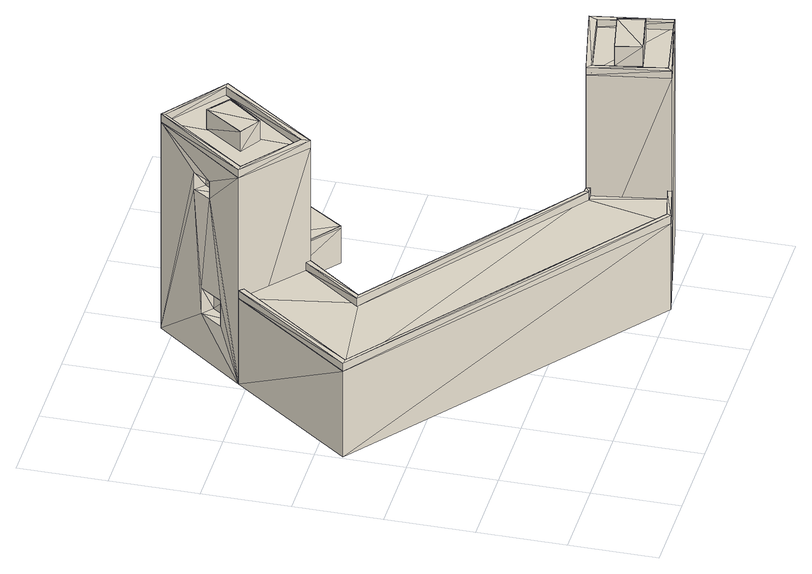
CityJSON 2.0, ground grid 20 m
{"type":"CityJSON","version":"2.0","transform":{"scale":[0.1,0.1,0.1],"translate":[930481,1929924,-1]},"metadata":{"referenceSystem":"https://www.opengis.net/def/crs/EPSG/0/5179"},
"CityObjects":{
"building1":{"type":"Building","geometry":[{"type":"MultiSurface","lod":"3","boundaries":[[[0,1,2]],[[3,2,1]],[[1,4,3]],[[5,3,4]],[[4,6,5]],[[7,5,6]],[[6,0,7]],[[2,7,0]],[[8,9,0]],[[1,0,9]],[[9,10,1]],[[4,1,10]],[[10,11,4]],[[6,4,11]],[[11,8,6]],[[0,6,8]],[[12,13,8]],[[9,8,13]],[[13,14,9]],[[10,9,14]],[[14,15,10]],[[11,10,15]],[[15,12,11]],[[8,11,12]],[[7,2,5]],[[3,5,2]],[[15,14,12]],[[13,12,14]],[[16,17,18]],[[19,18,17]],[[17,20,19]],[[21,19,20]],[[20,22,21]],[[23,21,22]],[[22,16,23]],[[18,23,16]],[[24,25,16]],[[17,16,25]],[[25,26,17]],[[20,17,26]],[[26,27,20]],[[22,20,27]],[[27,24,22]],[[16,22,24]],[[28,29,24]],[[25,24,29]],[[29,30,25]],[[26,25,30]],[[30,31,26]],[[27,26,31]],[[31,28,27]],[[24,27,28]],[[23,18,21]],[[19,21,18]],[[31,30,28]],[[29,28,30]],[[32,33,34]],[[35,34,33]],[[33,36,35]],[[37,35,36]],[[36,38,37]],[[39,37,38]],[[38,32,39]],[[34,39,32]],[[40,41,32]],[[33,32,41]],[[41,42,33]],[[36,33,42]],[[42,43,36]],[[38,36,43]],[[43,40,38]],[[32,38,40]],[[44,45,40]],[[41,40,45]],[[45,46,41]],[[42,41,46]],[[46,47,42]],[[43,42,47]],[[47,44,43]],[[40,43,44]],[[34,35,44]],[[45,44,35]],[[35,37,45]],[[46,45,37]],[[37,39,46]],[[47,46,39]],[[39,34,47]],[[44,47,34]],[[48,49,50]],[[51,50,49]],[[49,52,51]],[[53,51,52]],[[52,54,53]],[[55,53,54]],[[54,48,55]],[[50,55,48]],[[56,57,48]],[[49,48,57]],[[57,58,49]],[[52,49,58]],[[58,59,52]],[[54,52,59]],[[59,56,54]],[[48,54,56]],[[60,61,56]],[[57,56,61]],[[61,62,57]],[[58,57,62]],[[62,63,58]],[[59,58,63]],[[63,60,59]],[[56,59,60]],[[50,51,60]],[[61,60,51]],[[51,53,61]],[[62,61,53]],[[53,55,62]],[[63,62,55]],[[55,50,63]],[[60,63,50]],[[7,64,6]],[[65,6,64]],[[6,65,11]],[[66,11,65]],[[11,66,15]],[[67,15,66]],[[23,68,22]],[[69,22,68]],[[22,69,27]],[[70,27,69]],[[27,70,31]],[[71,31,70]],[[54,64,59]],[[71,59,64]],[[63,72,55]],[[73,55,72]],[[74,64,75]],[[64,54,75]],[[75,54,76]],[[54,55,76]],[[74,77,64]],[[77,78,64]],[[64,78,73]],[[74,75,79]],[[75,80,79]],[[79,80,78]],[[78,80,73]],[[80,81,73]],[[73,81,55]],[[55,81,76]],[[71,72,82]],[[72,63,82]],[[82,63,83]],[[63,59,83]],[[82,84,71]],[[84,85,71]],[[71,85,59]],[[59,85,83]],[[54,59,55]],[[63,55,59]],[[23,22,15]],[[31,7,27]],[[7,6,27]],[[27,6,22]],[[6,11,22]],[[22,11,15]],[[86,87,88]],[[89,88,87]],[[90,91,92]],[[93,92,91]],[[94,95,96]],[[97,96,95]],[[98,99,100]],[[101,100,99]],[[39,67,38]],[[102,38,67]],[[47,68,39]],[[67,39,68]],[[103,68,104]],[[68,47,104]],[[104,47,105]],[[47,43,105]],[[68,103,106]],[[103,107,106]],[[106,107,43]],[[43,107,105]],[[108,109,102]],[[109,110,102]],[[102,110,38]],[[110,111,38]],[[38,111,43]],[[111,108,43]],[[43,108,106]],[[108,102,106]],[[112,113,114]],[[115,114,113]],[[116,117,118]],[[119,118,117]],[[120,121,122]],[[123,122,121]],[[43,47,38]],[[39,38,47]],[[124,125,126]],[[127,126,125]],[[128,129,124]],[[125,124,129]],[[130,131,128]],[[129,128,131]],[[126,127,130]],[[131,130,127]],[[130,128,126]],[[124,126,128]],[[125,132,127]],[[132,125,129]],[[131,133,129]],[[133,131,127]],[[87,127,89]],[[132,89,127]],[[89,132,88]],[[129,88,132]],[[88,129,86]],[[133,86,129]],[[86,133,87]],[[127,87,133]],[[134,135,136]],[[137,136,135]],[[138,139,134]],[[135,134,139]],[[140,141,138]],[[139,138,141]],[[136,137,140]],[[141,140,137]],[[140,138,136]],[[134,136,138]],[[142,137,143]],[[135,143,137]],[[143,135,144]],[[139,144,135]],[[144,139,145]],[[141,145,139]],[[145,141,142]],[[137,142,141]],[[91,142,93]],[[143,93,142]],[[93,143,92]],[[144,92,143]],[[92,144,90]],[[145,90,144]],[[90,145,91]],[[142,91,145]],[[146,147,148]],[[149,148,147]],[[148,149,150]],[[151,150,149]],[[150,151,152]],[[153,152,151]],[[152,153,146]],[[147,146,153]],[[149,147,151]],[[153,151,147]],[[148,150,146]],[[152,146,150]],[[154,155,156]],[[157,156,155]],[[147,155,149]],[[154,149,155]],[[149,154,151]],[[156,151,154]],[[151,156,153]],[[157,153,156]],[[153,157,147]],[[155,147,157]],[[77,101,78]],[[99,78,101]],[[74,100,77]],[[101,77,100]],[[79,98,74]],[[100,74,98]],[[78,99,79]],[[98,79,99]],[[75,97,80]],[[95,80,97]],[[76,96,75]],[[97,75,96]],[[81,94,76]],[[96,76,94]],[[80,95,81]],[[94,81,95]],[[104,115,103]],[[113,103,115]],[[105,114,104]],[[115,104,114]],[[107,112,105]],[[114,105,112]],[[103,113,107]],[[112,107,113]],[[82,119,84]],[[117,84,119]],[[83,118,82]],[[119,82,118]],[[85,116,83]],[[118,83,116]],[[84,117,85]],[[116,85,117]],[[108,123,109]],[[121,109,123]],[[111,122,108]],[[123,108,122]],[[110,120,111]],[[122,111,120]],[[109,121,110]],[[120,110,121]]]}]}
},
"vertices":[
[7,540,250],[21,540,250],[219,820,250],[227,810,250],[21,540,230],[227,810,230],[7,540,230],[219,820,230],[710,0,250],[713,10,250],[713,10,230],[710,0,230],[799,20,250],[798,30,250],[798,30,230],[799,20,230],[755,200,250],[753,190,250],[768,200,250],[769,190,250],[753,190,230],[769,190,230],[755,200,230],[768,200,230],[263,570,250],[249,570,250],[249,570,230],[263,570,230],[364,700,250],[356,710,250],[356,710,230],[364,700,230],[988,60,558],[976,60,558],[799,20,558],[808,30,558],[976,60,538],[808,30,538],[988,60,538],[799,20,538],[956,240,558],[948,220,558],[948,220,538],[956,240,538],[768,200,558],[779,190,558],[779,190,538],[768,200,538],[219,820,558],[233,820,558],[383,1030,558],[385,1020,558],[233,820,538],[385,1020,538],[219,820,538],[383,1030,538],[364,700,558],[362,720,558],[362,720,538],[364,700,538],[528,920,558],[514,920,558],[514,920,538],[528,920,538],[219,820,10],[7,540,10],[710,0,10],[799,20,10],[768,200,10],[755,200,10],[263,570,10],[364,700,10],[528,920,10],[383,1030,10],[263,870,187],[286,900,427],[286,900,471],[263,870,122],[298,920,122],[298,920,187],[311,940,427],[311,940,471],[493,870,471],[493,870,493],[396,750,471],[396,750,493],[318,840,586],[366,810,586],[381,930,586],[429,890,586],[818,150,586],[829,90,586],[919,170,586],[931,110,586],[334,920,471],[334,920,427],[311,890,471],[311,890,427],[322,900,187],[322,900,122],[286,850,187],[286,850,122],[988,60,10],[876,220,449],[837,210,449],[837,210,493],[956,240,10],[876,220,493],[974,140,385],[981,100,385],[981,100,515],[974,140,515],[880,200,493],[880,200,449],[841,190,493],[841,190,449],[380,760,493],[380,760,471],[477,890,493],[477,890,471],[961,90,515],[961,90,385],[954,130,515],[954,130,385],[431,890,538],[431,890,588],[366,810,538],[366,810,588],[381,930,538],[381,930,588],[316,840,538],[316,840,588],[429,890,588],[318,840,588],[933,110,538],[933,110,588],[828,90,538],[828,90,588],[921,170,538],[921,170,588],[816,150,538],[816,150,588],[829,90,588],[931,110,588],[919,170,588],[818,150,588],[498,880,188],[498,880,183],[442,810,188],[442,810,183],[592,690,188],[592,690,183],[648,770,188],[648,770,183],[442,810,93],[498,880,93],[592,690,93],[648,770,93]
]}
